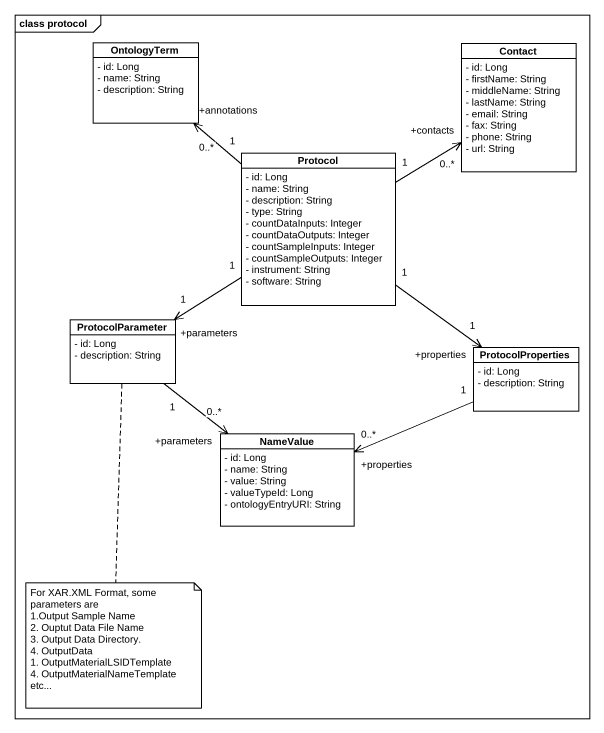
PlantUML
@startuml
mainframe class protocol
hide circle
hide empty members
skinparam classAttributeIconSize 0
class OntologyTerm {
  - id: Long
  - name: String
  - description: String
}
class Contact {
  - id: Long
  - firstName: String
  - middleName: String
  - lastName: String
  - email: String
  - fax: String
  - phone: String
  - url: String
}
class "Protocol" as Protocol_ {
  - id: Long
  - name: String
  - description: String
  - type: String
  - countDataInputs: Integer
  - countDataOutputs: Integer
  - countSampleInputs: Integer
  - countSampleOutputs: Integer
  - instrument: String
  - software: String
}
class ProtocolParameter {
  - id: Long
  - description: String
}
class ProtocolProperties {
  - id: Long
  - description: String
}
class NameValue {
  - id: Long
  - name: String
  - value: String
  - valueTypeId: Long
  - ontologyEntryURI: String
}
Protocol_ "1" -up-> "+annotations\n0..*" OntologyTerm
Protocol_ "1" -up-> "+contacts\n0..*" Contact
Protocol_ "1" --> "+parameters\n1" ProtocolParameter
Protocol_ "1" --> "+properties\n1" ProtocolProperties
ProtocolParameter "1" --> "+parameters\n0..*" NameValue
ProtocolProperties "1" -left-> "+properties\n0..*" NameValue
note bottom of ProtocolParameter
  For XAR.XML Format, some parameters are
  1.Output Sample Name
  2. Ouptut Data File Name
  3. Output Data Directory.
  4. OutputData
  1. OutputMaterialLSIDTemplate
  4. OutputMaterialNameTemplate
  etc...
end note
@enduml
